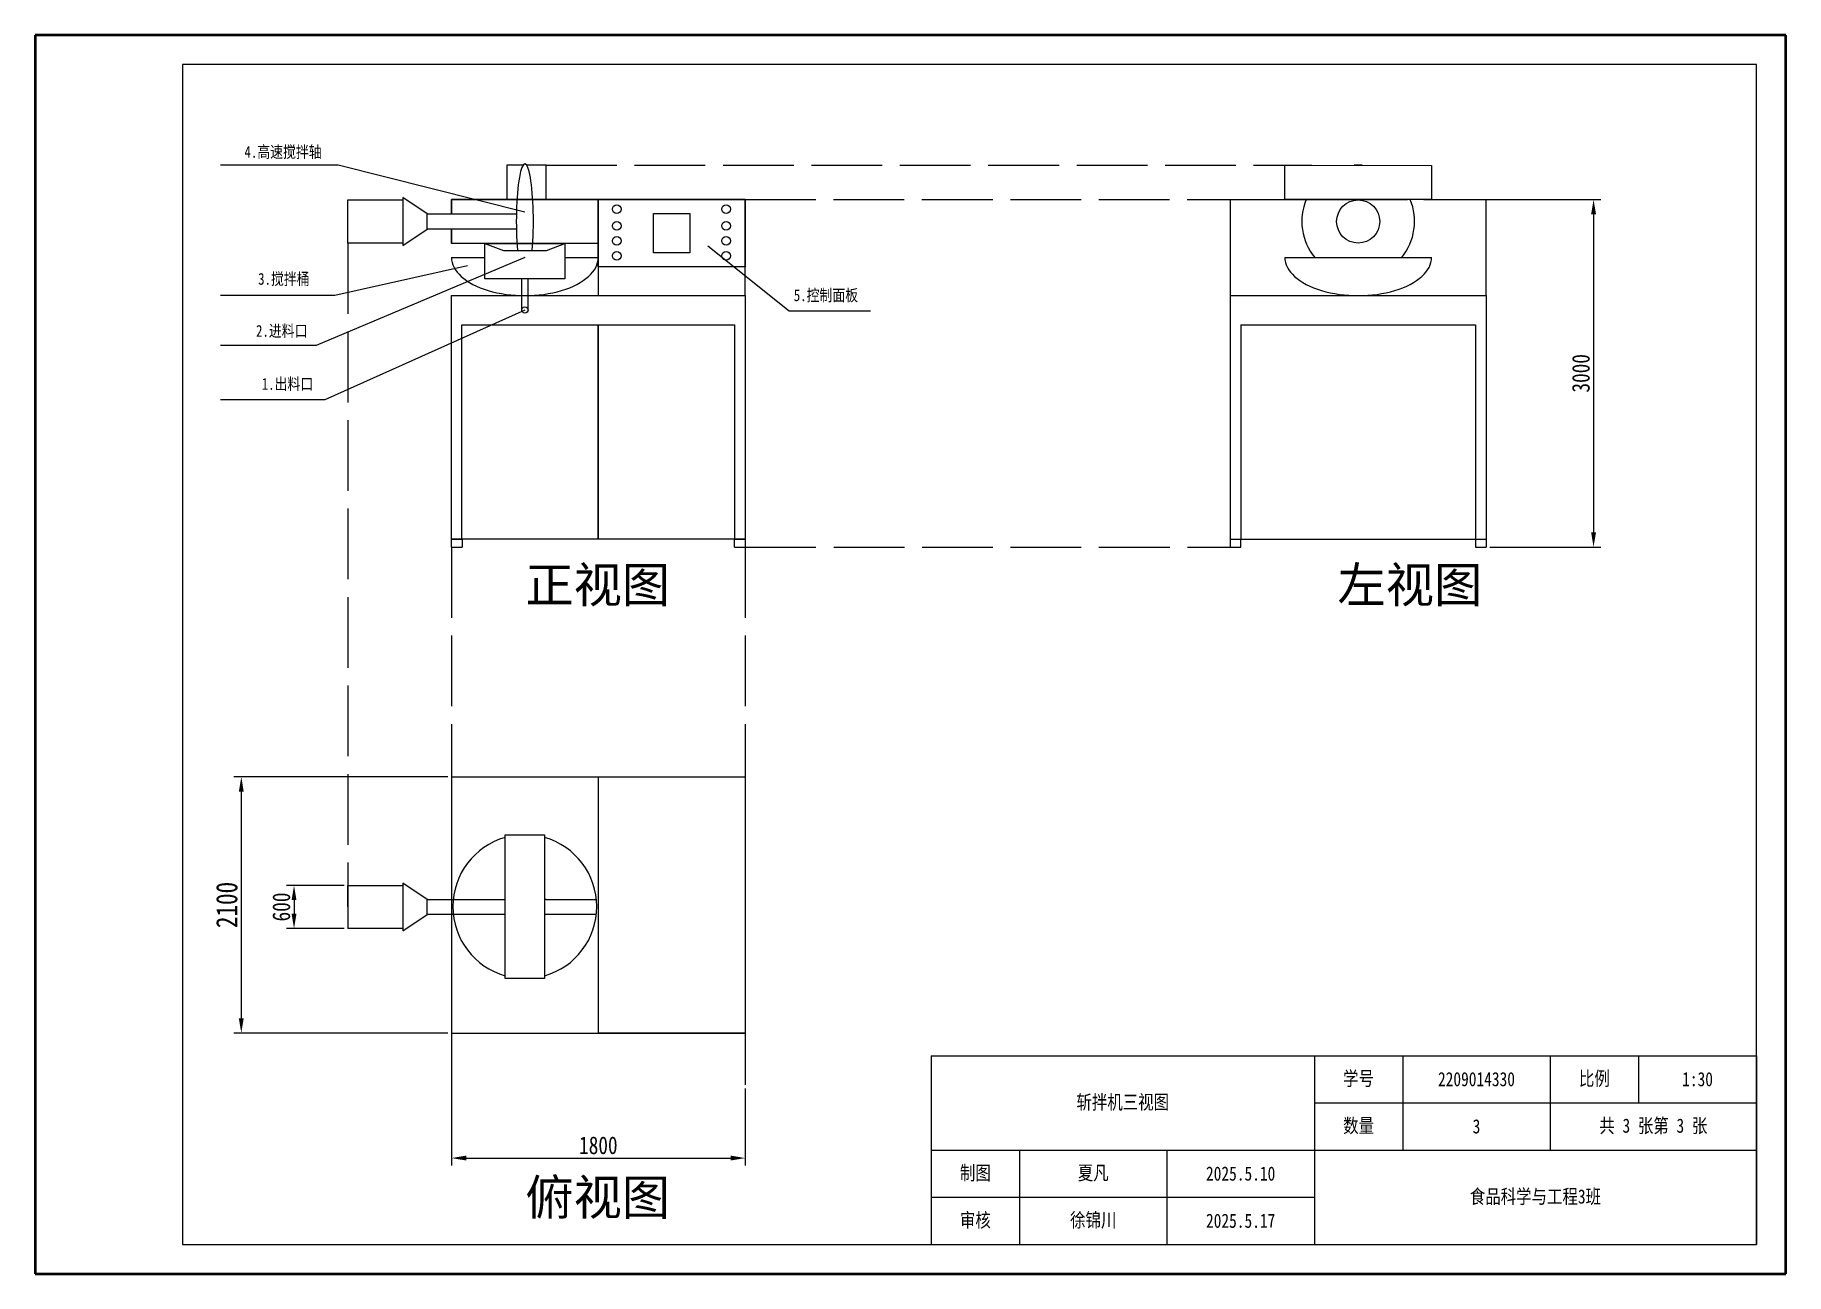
# Model space of a CAD drawing. Header units: millimetres. Extents: x 1755 to 2052, y 1551 to 1761.
import ezdxf
from ezdxf import colors
from ezdxf.entities.mleader import LeaderData, LeaderLine
from ezdxf.math import Vec2, Vec3

# ---------------------------------------------------------------- set-up
doc = ezdxf.new("R2010")
doc.units = ezdxf.units.MM
doc.linetypes.add('ACAD_ISO02W100', pattern=[15, 12, -3])
doc.layers.add('宽线', color=7, linetype='Continuous', lineweight=30)
doc.layers.add('辅助线', color=7, linetype='ACAD_ISO02W100')
doc.styles.add('3', font='simfang.ttf', dxfattribs={"width": 0.8, "height": 3})
doc.styles.get("Standard").update_dxf_attribs({"font": 'arial.ttf'})
doc.dimstyles.new('ISO-25', dxfattribs={"dimtxt": 2.5, "dimasz": 2.5, "dimexe": 1.25, "dimexo": 0.625, "dimtad": 1, "dimtxsty": 'Standard', "dimcen": 2.5, "dimadec": 0, "dimazin": 0, "dimtfac": 1, "dimtmove": 0, "dimatfit": 3, "dimfxl": 1, "dimarcsym": 0})

# ---------------------------------------------------------------- blocks, each defined once
blk = doc.blocks.new('*T1')
at = {"color": 0, "linetype": 'ByBlock', "lineweight": -2, "transparency": 16777216}
for p, q in [((0, 0), (140, 0)), ((0, 0), (0, -32)), ((65, 0), (65, -32)), ((80, 0), (80, -16)), ((105, 0), (105, -16)), ((120, 0), (120, -8)), ((140, 0), (140, -32)), ((65, -8), (140, -8)), ((0, -16), (140, -16)), ((15, -16), (15, -32)), ((40, -16), (40, -32)), ((0, -24), (65, -24)), ((0, -32), (140, -32))]:
    blk.add_line(p, q, dxfattribs=at)
at = {"color": 0, "lineweight": -3, "transparency": 16777216, "char_height": 2.4, "attachment_point": 5, "style": '3'}
for s, insert, width in [('学号', (72.5, -4), 12.6), ('2209014330', (92.5, -4), 22.6), ('比例', (112.5, -4), 12.6), ('1:30', (130, -4), 17.6), ('斩拌机三视图', (32.5, -8), 62.6), ('数量', (72.5, -12), 12.6), ('3', (92.5, -12), 22.6), ('共 3 张第 3 张', (122.5, -12), 32.6), ('制图', (7.5, -20), 12.6), ('夏凡', (27.5, -20), 22.6), ('2025.5.10', (52.5, -20), 22.6), ('食品科学与工程3班', (102.5, -24), 72.6), ('审核', (7.5, -28), 12.6), ('徐锦川', (27.5, -28), 22.6), ('2025.5.17', (52.5, -28), 22.6)]:
    blk.add_mtext(s, dxfattribs=dict(at, insert=insert, width=width))
blk = doc.blocks.new('*D6')
at = {"color": 0, "lineweight": -2, "transparency": 16777216}
for p, q in [((1825.46, 1591.25), (1825.46, 1569.43)), ((1875.29, 1582.48), (1875.29, 1569.43)), ((1827.96, 1570.68), (1872.79, 1570.68))]:
    blk.add_line(p, q, dxfattribs=at)
at = {"color": 0, "transparency": 16777216}
for points in [[(1827.96, 1571.1), (1827.96, 1570.27), (1825.46, 1570.68)], [(1872.79, 1571.1), (1872.79, 1570.27), (1875.29, 1570.68)]]:
    blk.add_solid(points, dxfattribs=at)
at = {"layer": 'Defpoints', "color": 0, "transparency": 16777216}
for p in [(1825.46, 1591.88), (1875.29, 1583.11), (1875.29, 1570.68)]:
    blk.add_point(p, dxfattribs=at)
at = {"color": 0, "transparency": 16777216, "insert": (1850.37, 1572.83), "char_height": 3, "attachment_point": 5, "style": '3'}
blk.add_mtext('1800', dxfattribs=at)
blk = doc.blocks.new('*D7')
at = {"color": 0, "lineweight": -2, "transparency": 16777216}
for p, q in [((1824.83, 1635.29), (1788.56, 1635.29)), ((1789.81, 1632.79), (1789.81, 1594.38)), ((1824.83, 1591.88), (1788.56, 1591.88))]:
    blk.add_line(p, q, dxfattribs=at)
at = {"color": 0, "transparency": 16777216}
for points in [[(1789.39, 1632.79), (1790.22, 1632.79), (1789.81, 1635.29)], [(1789.39, 1594.38), (1790.22, 1594.38), (1789.81, 1591.88)]]:
    blk.add_solid(points, dxfattribs=at)
at = {"layer": 'Defpoints', "color": 0, "transparency": 16777216}
for p in [(1825.46, 1635.29), (1789.81, 1591.88), (1825.46, 1591.88)]:
    blk.add_point(p, dxfattribs=at)
at = {"color": 0, "transparency": 16777216, "insert": (1787.36, 1613.58), "char_height": 3, "attachment_point": 5, "rotation": 90, "style": '3'}
blk.add_mtext('{\\H1.2x;2100}', dxfattribs=at)
blk = doc.blocks.new('*D8')
at = {"color": 0, "lineweight": -2, "transparency": 16777216}
for p, q in [((1990.4, 1733.15), (2020.43, 1733.15)), ((2019.18, 1730.65), (2019.18, 1676.75)), ((2001.58, 1674.25), (2020.43, 1674.25))]:
    blk.add_line(p, q, dxfattribs=at)
at = {"color": 0, "transparency": 16777216}
for points in [[(2018.76, 1730.65), (2019.6, 1730.65), (2019.18, 1733.15)], [(2018.76, 1676.75), (2019.6, 1676.75), (2019.18, 1674.25)]]:
    blk.add_solid(points, dxfattribs=at)
at = {"layer": 'Defpoints', "color": 0, "transparency": 16777216}
for p in [(1989.77, 1733.15), (2000.96, 1674.25), (2019.18, 1674.25)]:
    blk.add_point(p, dxfattribs=at)
at = {"color": 0, "transparency": 16777216, "insert": (2017.04, 1703.7), "char_height": 3, "attachment_point": 5, "rotation": 90, "style": '3'}
blk.add_mtext('3000', dxfattribs=at)
blk = doc.blocks.new('*D9')
at = {"color": 0, "lineweight": -2, "transparency": 16777216}
for p, q in [((1807.25, 1616.9), (1797.5, 1616.9)), ((1798.75, 1614.4), (1798.75, 1612.09)), ((1807.25, 1609.59), (1797.5, 1609.59))]:
    blk.add_line(p, q, dxfattribs=at)
at = {"color": 0, "transparency": 16777216}
for points in [[(1798.34, 1614.4), (1799.17, 1614.4), (1798.75, 1616.9)], [(1798.34, 1612.09), (1799.17, 1612.09), (1798.75, 1609.59)]]:
    blk.add_solid(points, dxfattribs=at)
at = {"layer": 'Defpoints', "color": 0, "transparency": 16777216}
for p in [(1807.88, 1616.9), (1798.75, 1609.59), (1807.88, 1609.59)]:
    blk.add_point(p, dxfattribs=at)
at = {"color": 0, "transparency": 16777216, "insert": (1796.61, 1613.24), "char_height": 3, "attachment_point": 5, "rotation": 90, "style": '3'}
blk.add_mtext('600', dxfattribs=at)
blk = doc.blocks.new('_None')

msp = doc.modelspace()

# ---------------------------------------------------------------- linework, layer by layer
at = {"lineweight": 50}
for p, q in [((1754.819, 1761.038), (1754.819, 1551.038)), ((2051.819, 1761.038), (1754.819, 1761.038)), ((2051.819, 1551.038), (2051.819, 1761.038)), ((1754.819, 1551.038), (2051.819, 1551.038))]:
    msp.add_line(p, q, dxfattribs=at)
at = {"linetype": 'ByBlock', "lineweight": -2}
for p, q in [((1806.229, 1738.97), (1786.268, 1738.97)), ((1805.652, 1716.895), (1786.268, 1716.895)), ((1802.531, 1708.426), (1786.268, 1708.426)), ((1803.995, 1699.2), (1786.268, 1699.2))]:
    msp.add_line(p, q, dxfattribs=at)
at = {"lineweight": -3}
for p, q in [((1837.628, 1738.999), (1834.838, 1738.999)), ((1834.838, 1738.999), (1834.838, 1733.15)), ((1841.518, 1738.999), (1838.19, 1738.999)), ((1841.518, 1733.15), (1841.518, 1738.999)), ((1807.88, 1733.095), (1817.215, 1733.095)), ((1821.36, 1730.724), (1817.215, 1733.494)), ((1817.215, 1733.494), (1817.215, 1725.381)), ((1817.215, 1733.095), (1817.215, 1729.438)), ((1850.36, 1733.15), (1825.458, 1733.15)), ((1825.458, 1733.15), (1825.458, 1730.724)), ((1825.458, 1730.724), (1825.458, 1733.15)), ((1825.458, 1733.15), (1850.36, 1733.15)), ((1834.838, 1733.15), (1841.518, 1733.15)), ((1875.262, 1733.15), (1850.36, 1733.15)), ((1850.36, 1733.15), (1850.36, 1716.868)), ((1850.36, 1733.15), (1875.262, 1733.15)), ((1850.36, 1721.756), (1850.36, 1733.15)), ((1850.36, 1723.357), (1850.36, 1733.15)), ((1850.36, 1733.15), (1850.36, 1725.725)), ((1875.262, 1716.868), (1875.262, 1733.15)), ((1875.262, 1733.15), (1875.262, 1721.756)), ((1817.215, 1729.438), (1817.215, 1725.78)), ((1821.36, 1729.438), (1821.36, 1730.724)), ((1821.36, 1730.724), (1836.471, 1730.724)), ((1821.36, 1728.151), (1821.36, 1729.438)), ((1859.719, 1727.453), (1859.719, 1730.806)), ((1859.719, 1730.806), (1862.811, 1730.806)), ((1862.811, 1730.806), (1865.903, 1730.806)), ((1865.903, 1730.806), (1865.903, 1727.453)), ((1817.215, 1725.78), (1807.88, 1725.78)), ((1817.215, 1725.381), (1821.36, 1728.151)), ((1836.471, 1728.151), (1821.36, 1728.151)), ((1825.458, 1728.151), (1825.458, 1725.725)), ((1825.458, 1725.725), (1825.458, 1728.151)), ((1850.36, 1725.725), (1825.458, 1725.725)), ((1831.131, 1719.691), (1831.131, 1725.725)), ((1831.131, 1725.725), (1837.909, 1725.725)), ((1831.131, 1725.725), (1834.255, 1724.541)), ((1831.131, 1725.725), (1834.255, 1724.541)), ((1837.909, 1725.725), (1844.686, 1725.725)), ((1841.563, 1724.541), (1844.686, 1725.725)), ((1844.686, 1725.725), (1844.686, 1719.691)), ((1859.719, 1724.101), (1859.719, 1727.453)), ((1865.903, 1727.453), (1865.903, 1724.101)), ((1825.458, 1723.357), (1831.131, 1723.357)), ((1834.255, 1724.541), (1841.563, 1724.541)), ((1844.686, 1723.357), (1850.36, 1723.357)), ((1862.811, 1724.101), (1859.719, 1724.101)), ((1865.903, 1724.101), (1862.811, 1724.101)), ((1837.909, 1719.691), (1831.131, 1719.691)), ((1837.378, 1714.432), (1837.378, 1719.691)), ((1844.686, 1719.691), (1837.909, 1719.691)), ((1838.439, 1714.432), (1838.439, 1719.691)), ((1875.262, 1721.756), (1850.36, 1721.756)), ((1825.458, 1716.868), (1875.262, 1716.868)), ((1825.458, 1675.565), (1825.458, 1716.868)), ((1850.36, 1716.868), (1875.262, 1716.868)), ((1875.262, 1716.868), (1875.262, 1675.565)), ((1827.239, 1711.939), (1850.36, 1711.939)), ((1827.239, 1675.565), (1827.239, 1711.939)), ((1850.36, 1711.939), (1850.36, 1675.565)), ((1850.36, 1711.939), (1873.48, 1711.939)), ((1850.36, 1675.565), (1850.36, 1711.939)), ((1873.48, 1711.939), (1873.48, 1675.565)), ((1875.262, 1675.565), (1825.458, 1675.565)), ((1825.458, 1675.565), (1827.266, 1675.565)), ((1825.458, 1674.254), (1825.458, 1675.565)), ((1850.36, 1675.565), (1827.239, 1675.565)), ((1827.266, 1675.565), (1827.266, 1674.254)), ((1873.48, 1675.565), (1850.36, 1675.565)), ((1873.48, 1675.565), (1875.288, 1675.565)), ((1873.48, 1674.254), (1873.48, 1675.565)), ((1875.288, 1675.565), (1875.288, 1674.254)), ((1807.88, 1613.244), (1807.88, 1616.901)), ((1807.88, 1616.901), (1817.215, 1616.901)), ((1821.36, 1614.53), (1817.215, 1617.301)), ((1817.215, 1617.301), (1817.215, 1609.187)), ((1817.215, 1616.901), (1817.215, 1613.244)), ((1821.36, 1613.244), (1821.36, 1614.53)), ((1821.36, 1614.53), (1834.453, 1614.53)), ((1821.36, 1611.958), (1821.36, 1613.244)), ((1841.518, 1614.53), (1850.037, 1614.53)), ((1817.215, 1609.187), (1821.36, 1611.958)), ((1834.453, 1611.958), (1821.36, 1611.958)), ((1850.025, 1611.958), (1841.518, 1611.958)), ((1817.215, 1609.587), (1807.88, 1609.587))]:
    msp.add_line(p, q, dxfattribs=at)
for p, q in [((1966.387, 1738.999), (1971.387, 1738.999)), ((1807.88, 1725.78), (1807.88, 1733.095)), ((1957.559, 1733.15), (1987.64, 1733.15)), ((1957.559, 1733.15), (1957.559, 1674.254)), ((2000.956, 1721.756), (2000.956, 1733.15)), ((1966.807, 1723.357), (1991.709, 1723.357)), ((2000.956, 1716.868), (2000.956, 1721.756)), ((1957.559, 1716.868), (2000.956, 1716.868)), ((2000.956, 1716.868), (2000.956, 1674.254)), ((1959.367, 1711.939), (1999.148, 1711.939)), ((1959.367, 1711.939), (1959.367, 1675.565)), ((1999.148, 1711.939), (1999.148, 1674.254)), ((1957.546, 1675.565), (2000.956, 1675.565)), ((1959.367, 1674.254), (1959.367, 1675.565)), ((1825.458, 1674.254), (1827.266, 1674.254)), ((1873.48, 1674.254), (1875.288, 1674.254)), ((1957.559, 1674.254), (1959.367, 1674.254)), ((1999.148, 1674.254), (2000.956, 1674.254)), ((1825.458, 1635.287), (1825.458, 1624.007)), ((1825.458, 1635.287), (1875.288, 1635.287)), ((1850.36, 1635.287), (1850.36, 1591.876)), ((1875.288, 1635.287), (1875.288, 1583.106)), ((1825.458, 1624.007), (1825.458, 1583.106)), ((1807.88, 1616.901), (1807.88, 1609.587)), ((1817.215, 1617.301), (1817.215, 1609.187)), ((1834.453, 1614.53), (1834.564, 1614.53)), ((1841.518, 1614.53), (1841.245, 1614.53)), ((1834.453, 1611.958), (1834.564, 1611.958)), ((1841.518, 1611.958), (1841.245, 1611.958)), ((1825.458, 1591.876), (1875.288, 1591.876))]:
    msp.add_line(p, q)
at = {"linetype": 'ByBlock', "lineweight": -2}
for points in [[(1837.881, 1731.039), (1806.229, 1738.97)], [(1837.909, 1723.357), (1802.531, 1708.426)], [(1828.163, 1721.932), (1805.652, 1716.895)], [(1837.909, 1714.432), (1803.995, 1699.2)]]:
    msp.add_lwpolyline(points, dxfattribs=at)
for points in [[(1966.807, 1733.15), (1966.807, 1738.999), (1991.709, 1738.952), (1991.709, 1733.15)], [(1834.564, 1625.494), (1841.245, 1625.494), (1841.245, 1601.104), (1834.564, 1601.104)]]:
    msp.add_lwpolyline(points, close=True)
msp.add_lwpolyline([(1875.288, 1591.876), (1850.36, 1591.876)])
at = {"lineweight": -3}
for centre, radius in [((1853.485, 1731.516), 0.732), ((1872.03, 1731.516), 0.732), ((1853.485, 1728.7), 0.732), ((1872.03, 1728.7), 0.732), ((1853.485, 1726.165), 0.732), ((1872.03, 1726.165), 0.732), ((1853.485, 1723.631), 0.732), ((1872.03, 1723.631), 0.732), ((1837.909, 1714.432), 0.53)]:
    msp.add_circle(centre, radius, dxfattribs=at)
msp.add_circle((1979.258, 1729.438), 3.657)
for centre, radius, start, end in [((1979.258, 1729.438), 9.562, 85.83316, 93.94652), ((1979.258, 1729.438), 9.562, 157.15319, 219.49134), ((1979.258, 1729.438), 9.562, 320.50866, 22.84681), ((1837.905, 1613.299), 12.195, 105.89746, 254.10254), ((1837.905, 1613.299), 12.195, 285.89746, 74.10254)]:
    msp.add_arc(centre, radius, start, end)
for centre, major_axis, ratio, start_param, end_param in [((1837.909, 1729.438), (0, -9.747), 0.1487651, 7.3276148, 11.5219411), ((1837.909, 1723.357), (-12.451, 0), 0.5211656, 0, 3.1415927), ((1979.258, 1723.357), (-12.451, 0), 0.5211656, 0, 3.1415927)]:
    msp.add_ellipse(centre, major_axis=major_axis, ratio=ratio, start_param=start_param, end_param=end_param, dxfattribs=at)
at = {"layer": '宽线', "lineweight": -3}
for p, q in [((1779.819, 1756.038), (1779.819, 1556.038)), ((2046.819, 1756.038), (1779.819, 1756.038)), ((2046.819, 1556.038), (2046.819, 1756.038)), ((1779.819, 1556.038), (2046.819, 1556.038))]:
    msp.add_line(p, q, dxfattribs=at)
at = {"layer": '辅助线'}
for p, q in [((1841.518, 1738.999), (1966.387, 1738.999)), ((1875.262, 1733.15), (1957.559, 1733.15)), ((1807.88, 1725.78), (1807.88, 1616.901)), ((1825.458, 1674.254), (1825.458, 1635.287)), ((1875.288, 1674.254), (1957.559, 1674.254)), ((1875.288, 1674.254), (1875.288, 1635.287))]:
    msp.add_line(p, q, dxfattribs=at)

# ---------------------------------------------------------------- block references
msp.add_blockref('*T1', (1906.819, 1588.038))

# ---------------------------------------------------------------- texts
at = {"char_height": 2, "attachment_point": 1, "style": '3'}
for s, width, insert in [('4.高速搅拌轴', 14.59333, (1790.347, 1742.247)), ('3.搅拌桶', 12.58313, (1792.665, 1720.713)), ('5.控制面板', 11.67042, (1883.521, 1717.933)), ('2.进料口', 11.37605, (1792.306, 1711.895)), ('\\pi2.5035;1.出料口', 13.61952, (1790.77, 1702.905))]:
    msp.add_mtext_dynamic_manual_height_columns(s, width=width, gutter_width=12.5, heights=[0], dxfattribs=dict(at, insert=insert))
at = {"char_height": 6, "attachment_point": 1}
for s, insert in [('{\\fFangSong|b0|i0|c134|p49;正视图}', (1837.993, 1670.844)), ('{\\fFangSong|b0|i0|c134|p49;左视图}', (1975.743, 1670.844)), ('{\\fFangSong|b0|i0|c134|p49;俯视图}', (1837.993, 1567.036))]:
    msp.add_mtext_dynamic_manual_height_columns(s, width=25.73819, gutter_width=12.5, heights=[0], dxfattribs=dict(at, insert=insert))

# ---------------------------------------------------------------- dimensions: what is measured, and where the dimension line sits
for base, p1, p2, text, picture, middle in [((2019.179, 1674.254), (1989.772, 1733.15), (2000.956, 1674.254), '3000', '*D8', (2017.037, 1703.702)), ((1798.753, 1609.587), (1807.88, 1616.901), (1807.88, 1609.587), '600', '*D9', (1796.611, 1613.244))]:
    dim = msp.add_linear_dim(base=base, p1=p1, p2=p2, angle=90, text=text, dimstyle='ISO-25', override={"dimtxsty": '3'})
    dim.commit()
    dim.dimension.update_dxf_attribs({"geometry": picture, "text_midpoint": middle})
dim = msp.add_linear_dim(base=(1789.805, 1591.876), p1=(1825.458, 1635.287), p2=(1825.458, 1591.876), angle=90, text='{\\H1.2x;2100}', dimstyle='ISO-25', override={"dimtxsty": '3'})
dim.commit()
dim.dimension.update_dxf_attribs({"geometry": '*D7', "text_midpoint": (1789.805, 1613.581), "dimtype": 160})
dim = msp.add_linear_dim(base=(1875.288, 1570.684), p1=(1825.458, 1591.876), p2=(1875.288, 1583.106), text='1800', dimstyle='ISO-25', override={"dimtxsty": '3'})
dim.commit()
dim.dimension.update_dxf_attribs({"geometry": '*D6', "text_midpoint": (1850.373, 1572.826)})

# ---------------------------------------------------------------- leaders
ml = msp.add_multileader_mtext('Standard')
ml.set_content('', color=256)
ml.set_leader_properties()
ml.set_arrow_properties(name='NONE')
ml.build(insert=Vec2(0, 0))
ctx = ml.context
ctx.base_point, ctx.plane_origin = Vec3(1896.515, 1714.274), Vec3(1868.946, 1725.321)
notes = []
notes.append((ctx, [(0, (1, 1, 0), (1882.762, 1714.274), (1, 0), 13.753, [(0, [(1868.946, 1725.321)], 0, [])])]))
ctx.mtext.insert, ctx.mtext.flow_direction = Vec3(1898.515, 1716.274), 5
for ctx, leaders in notes:
    for number, flags, end, landing, length, lines in leaders:
        leader = LeaderData()
        leader.index, (leader.has_last_leader_line, leader.has_dogleg_vector, leader.attachment_direction) = number, flags
        leader.last_leader_point, leader.dogleg_vector, leader.dogleg_length = Vec3(end), Vec3(landing), length
        for number, points, colour, breaks in lines:
            line = LeaderLine()
            line.index, line.vertices, line.color, line.breaks = number, Vec3.list(points), colors.encode_raw_color(colour), breaks
            leader.lines.append(line)
        ctx.leaders.append(leader)

doc.saveas('drawing.dxf')
